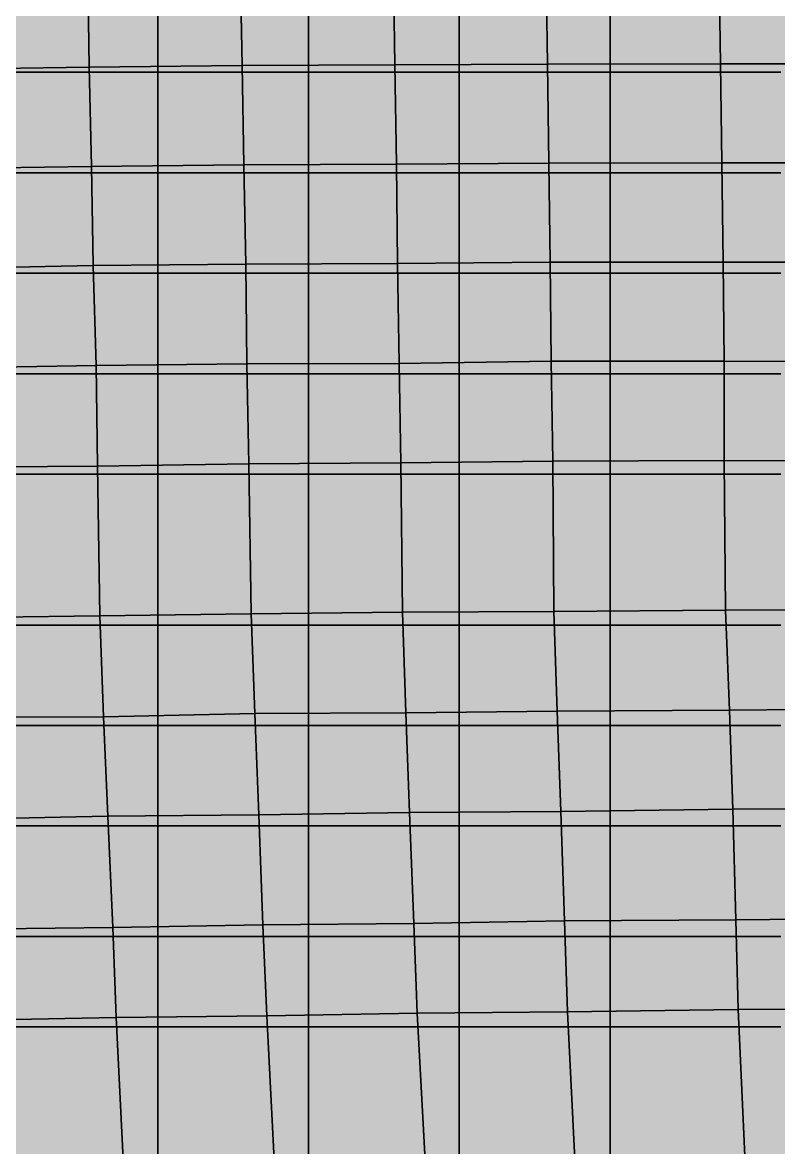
# Model space of a CAD drawing. Header units: inches. Extents: x -100 to 100, y -42 to 41.
# Drawn here: x 46.95 to 54.48, y -29.7 to -18.5 of the extents above; entities that cross this region are included whole.
import ezdxf

# ---------------------------------------------------------------- set-up
doc = ezdxf.new("R2010")
doc.units = ezdxf.units.IN
doc.header["$MEASUREMENT"] = 0
for name, color, linetype in [('Mesh-Ac1①', 7, 'Continuous'), ('Mesh-MPC', 7, 'Continuous'), ('Mesh-SCP(30%)_Ac1①', 7, 'Continuous'), ('Mesh-事前混合処理土', 7, 'Continuous'), ('Mesh-埋立土(水中)', 7, 'Continuous'), ('Undeformed Mesh-SCP(30%)_Ac1①', 7, 'Continuous'), ('Undeformed Mesh-事前混合処理土', 7, 'Continuous'), ('Undeformed Mesh-埋立土(水中)', 7, 'Continuous')]:
    doc.layers.add(name, color=color, linetype=linetype)

msp = doc.modelspace()

# ---------------------------------------------------------------- linework, layer by layer
at = {"color": 7, "true_color": 0xffffff, "transparency": 33554687}
for p, q in [((53.9002, -18.91505), (53.9002, -18.91505)), ((53.9147, -19.90065), (53.9147, -19.90065)), ((53.9271, -20.8878), (53.9271, -20.8878)), ((53.9368, -21.8748), (53.9368, -21.8748)), ((53.9355, -22.8627), (53.9355, -22.8627)), ((53.9505, -24.3516), (53.9505, -24.3516)), ((53.9902, -25.346), (53.9902, -25.346)), ((54.0216, -26.3331), (54.0216, -26.3331)), ((54.0537, -27.4329), (54.0537, -27.4329)), ((54.0773, -28.3245), (54.0773, -28.3245))]:
    msp.add_line(p, q, dxfattribs=at)
for points in [[(46.0771, -17.97842), (47.6166, -18.94923), (47.5993, -17.96295)], [(46.0771, -17.97842), (46.1028, -18.96815), (47.6166, -18.94923)], [(47.5993, -17.96295), (49.1384, -18.93363), (49.1189, -17.94757)], [(47.5993, -17.96295), (47.6166, -18.94923), (49.1384, -18.93363)], [(49.1189, -17.94757), (50.6568, -18.92483), (50.6421, -17.93859)], [(49.1189, -17.94757), (49.1384, -18.93363), (50.6568, -18.92483)], [(50.6421, -17.93859), (52.1778, -18.91903), (52.1622, -17.93271)], [(50.6421, -17.93859), (50.6568, -18.92483), (52.1778, -18.91903)], [(53.9002, -18.91505), (53.8867, -17.92893), (52.1622, -17.93271)], [(53.9002, -18.91505), (52.1622, -17.93271), (52.1778, -18.91903)], [(55.9267, -18.9144), (55.9124, -17.92666), (53.8867, -17.92893)], [(55.9267, -18.9144), (53.8867, -17.92893), (53.9002, -18.91505)], [(50.6568, -18.92483), (52.1903, -19.90591), (52.1778, -18.91903)], [(53.9147, -19.90065), (53.9002, -18.91505), (52.1778, -18.91903)], [(53.9147, -19.90065), (52.1778, -18.91903), (52.1903, -19.90591)], [(55.9384, -19.90366), (55.9267, -18.9144), (53.9002, -18.91505)], [(55.9384, -19.90366), (53.9002, -18.91505), (53.9147, -19.90065)], [(46.1028, -18.96815), (47.6378, -19.93683), (47.6166, -18.94923)], [(46.1028, -18.96815), (46.1204, -19.95975), (47.6378, -19.93683)], [(47.6378, -19.93683), (49.1384, -18.93363), (47.6166, -18.94923)], [(47.6378, -19.93683), (49.154, -19.92068), (49.1384, -18.93363)], [(49.154, -19.92068), (50.6568, -18.92483), (49.1384, -18.93363)], [(49.154, -19.92068), (50.6733, -19.91263), (50.6568, -18.92483)], [(50.6568, -18.92483), (50.6733, -19.91263), (52.1903, -19.90591)], [(47.6551, -20.92368), (49.154, -19.92068), (47.6378, -19.93683)], [(47.6551, -20.92368), (49.1747, -20.91004), (49.154, -19.92068)], [(49.1747, -20.91004), (50.6733, -19.91263), (49.154, -19.92068)], [(49.1747, -20.91004), (50.6842, -20.90398), (50.6733, -19.91263)], [(50.6733, -19.91263), (52.2034, -20.8905), (52.1903, -19.90591)], [(50.6733, -19.91263), (50.6842, -20.90398), (52.2034, -20.8905)], [(52.2034, -20.8905), (53.9147, -19.90065), (52.1903, -19.90591)], [(52.2034, -20.8905), (53.9271, -20.8878), (53.9147, -19.90065)], [(55.9496, -20.8935), (55.9384, -19.90366), (53.9147, -19.90065)], [(55.9496, -20.8935), (53.9147, -19.90065), (53.9271, -20.8878)], [(46.1204, -19.95975), (47.6551, -20.92368), (47.6378, -19.93683)], [(46.1204, -19.95975), (46.1441, -20.95391), (47.6551, -20.92368)], [(46.1441, -20.95391), (47.685, -21.91831), (47.6551, -20.92368)], [(47.685, -21.91831), (49.1747, -20.91004), (47.6551, -20.92368)], [(47.685, -21.91831), (49.1863, -21.90153), (49.1747, -20.91004)], [(49.1863, -21.90153), (50.6842, -20.90398), (49.1747, -20.91004)], [(49.1863, -21.90153), (50.6998, -21.8971), (50.6842, -20.90398)], [(50.6842, -20.90398), (52.2131, -21.8756), (52.2034, -20.8905)], [(50.6842, -20.90398), (50.6998, -21.8971), (52.2131, -21.8756)], [(52.2131, -21.8756), (53.9271, -20.8878), (52.2034, -20.8905)], [(52.2131, -21.8756), (53.9368, -21.8748), (53.9271, -20.8878)], [(55.9561, -21.8855), (55.9496, -20.8935), (53.9271, -20.8878)], [(55.9561, -21.8855), (53.9271, -20.8878), (53.9368, -21.8748)], [(46.1441, -20.95391), (46.1709, -21.94256), (47.685, -21.91831)], [(46.1709, -21.94256), (47.6972, -22.9179), (47.685, -21.91831)], [(49.1863, -21.90153), (47.685, -21.91831), (47.6972, -22.9179)], [(49.1863, -21.90153), (47.6972, -22.9179), (49.2048, -22.896)], [(49.2048, -22.896), (50.6998, -21.8971), (49.1863, -21.90153)], [(49.2048, -22.896), (50.7172, -22.8853), (50.6998, -21.8971)], [(50.6998, -21.8971), (52.2295, -22.8703), (52.2131, -21.8756)], [(50.6998, -21.8971), (50.7172, -22.8853), (52.2295, -22.8703)], [(52.2295, -22.8703), (53.9368, -21.8748), (52.2131, -21.8756)], [(52.2295, -22.8703), (53.9355, -22.8627), (53.9368, -21.8748)], [(55.962, -22.8747), (53.9368, -21.8748), (53.9355, -22.8627)], [(55.962, -22.8747), (55.9561, -21.8855), (53.9368, -21.8748)], [(46.1709, -21.94256), (46.1939, -22.93138), (47.6972, -22.9179)], [(46.1939, -22.93138), (47.7233, -24.41008), (47.6972, -22.9179)], [(46.1939, -22.93138), (46.2148, -24.42746), (47.7233, -24.41008)], [(47.7233, -24.41008), (49.2048, -22.896), (47.6972, -22.9179)], [(47.7233, -24.41008), (49.2292, -24.3903), (49.2048, -22.896)], [(50.7172, -22.8853), (49.2048, -22.896), (49.2292, -24.3903)], [(50.7172, -22.8853), (49.2292, -24.3903), (50.7358, -24.3721)], [(50.7172, -22.8853), (52.24, -24.3668), (52.2295, -22.8703)], [(50.7172, -22.8853), (50.7358, -24.3721), (52.24, -24.3668)], [(53.9505, -24.3516), (53.9355, -22.8627), (52.2295, -22.8703)], [(53.9505, -24.3516), (52.2295, -22.8703), (52.24, -24.3668)], [(53.9355, -22.8627), (53.9505, -24.3516), (55.9777, -24.3454)], [(53.9355, -22.8627), (55.9777, -24.3454), (55.962, -22.8747)], [(47.7595, -25.41216), (49.2292, -24.3903), (47.7233, -24.41008)], [(47.7595, -25.41216), (49.2631, -25.3819), (49.2292, -24.3903)], [(49.2631, -25.3819), (50.7358, -24.3721), (49.2292, -24.3903)], [(49.2631, -25.3819), (50.7668, -25.3736), (50.7358, -24.3721)], [(50.7358, -24.3721), (52.2749, -25.3572), (52.24, -24.3668)], [(50.7358, -24.3721), (50.7668, -25.3736), (52.2749, -25.3572)], [(52.2749, -25.3572), (53.9505, -24.3516), (52.24, -24.3668)], [(52.2749, -25.3572), (53.9902, -25.346), (53.9505, -24.3516)], [(56.0087, -25.3282), (55.9777, -24.3454), (53.9505, -24.3516)], [(56.0087, -25.3282), (53.9505, -24.3516), (53.9902, -25.346)], [(46.2148, -24.42746), (47.7595, -25.41216), (47.7233, -24.41008)], [(46.2148, -24.42746), (46.2589, -25.41931), (47.7595, -25.41216)], [(46.2589, -25.41931), (47.8028, -26.40215), (47.7595, -25.41216)], [(47.8028, -26.40215), (49.2631, -25.3819), (47.7595, -25.41216)], [(47.8028, -26.40215), (49.3046, -26.3883), (49.2631, -25.3819)], [(49.3046, -26.3883), (50.7668, -25.3736), (49.2631, -25.3819)], [(49.3046, -26.3883), (50.8044, -26.3648), (50.7668, -25.3736)], [(50.8044, -26.3648), (52.2749, -25.3572), (50.7668, -25.3736)], [(50.8044, -26.3648), (52.3121, -26.3555), (52.2749, -25.3572)], [(52.2749, -25.3572), (54.0216, -26.3331), (53.9902, -25.346)], [(52.2749, -25.3572), (52.3121, -26.3555), (54.0216, -26.3331)], [(56.0321, -26.3266), (56.0087, -25.3282), (53.9902, -25.346)], [(56.0321, -26.3266), (53.9902, -25.346), (54.0216, -26.3331)], [(46.2589, -25.41931), (46.308, -26.43244), (47.8028, -26.40215)], [(46.308, -26.43244), (47.8503, -27.51098), (47.8028, -26.40215)], [(47.8503, -27.51098), (49.3046, -26.3883), (47.8028, -26.40215)], [(47.8503, -27.51098), (49.3441, -27.4828), (49.3046, -26.3883)], [(49.3441, -27.4828), (50.8044, -26.3648), (49.3046, -26.3883)], [(49.3441, -27.4828), (50.8459, -27.469), (50.8044, -26.3648)], [(50.8459, -27.469), (52.3121, -26.3555), (50.8044, -26.3648)], [(50.8459, -27.469), (52.3468, -27.445), (52.3121, -26.3555)], [(52.3121, -26.3555), (54.0537, -27.4329), (54.0216, -26.3331)], [(52.3121, -26.3555), (52.3468, -27.445), (54.0537, -27.4329)], [(56.059, -27.4181), (56.0321, -26.3266), (54.0216, -26.3331)], [(56.059, -27.4181), (54.0216, -26.3331), (54.0537, -27.4329)], [(46.308, -26.43244), (46.3501, -27.52716), (47.8503, -27.51098)], [(56.0879, -28.3193), (56.059, -27.4181), (54.0537, -27.4329)], [(46.3501, -27.52716), (47.8832, -28.40594), (47.8503, -27.51098)], [(46.3501, -27.52716), (46.3881, -28.43499), (47.8832, -28.40594)], [(47.8832, -28.40594), (49.3441, -27.4828), (47.8503, -27.51098)], [(47.8832, -28.40594), (49.3849, -28.3905), (49.3441, -27.4828)], [(49.3849, -28.3905), (50.8459, -27.469), (49.3441, -27.4828)], [(49.3849, -28.3905), (50.8791, -28.3637), (50.8459, -27.469)], [(50.8791, -28.3637), (52.3468, -27.445), (50.8459, -27.469)], [(50.8791, -28.3637), (52.3784, -28.3502), (52.3468, -27.445)], [(52.3468, -27.445), (54.0773, -28.3245), (54.0537, -27.4329)], [(52.3468, -27.445), (52.3784, -28.3502), (54.0773, -28.3245)], [(56.0879, -28.3193), (54.0537, -27.4329), (54.0773, -28.3245)], [(56.1215, -29.9295), (56.0879, -28.3193), (54.0773, -28.3245)], [(46.3881, -28.43499), (47.9651, -30.0081), (47.8832, -28.40594)], [(49.3849, -28.3905), (47.8832, -28.40594), (47.9651, -30.0081)], [(49.3849, -28.3905), (47.9651, -30.0081), (49.4664, -29.9851)], [(50.8791, -28.3637), (49.3849, -28.3905), (49.4664, -29.9851)], [(50.8791, -28.3637), (49.4664, -29.9851), (50.9695, -29.9719)], [(50.8791, -28.3637), (52.4578, -29.9553), (52.3784, -28.3502)], [(50.8791, -28.3637), (50.9695, -29.9719), (52.4578, -29.9553)], [(52.3784, -28.3502), (54.1495, -29.9283), (54.0773, -28.3245)], [(52.3784, -28.3502), (52.4578, -29.9553), (54.1495, -29.9283)], [(56.1215, -29.9295), (54.0773, -28.3245), (54.1495, -29.9283)], [(46.3881, -28.43499), (46.4547, -30.02697), (47.9651, -30.0081)]]:
    msp.add_solid(points, dxfattribs=at)
at = {"layer": 'Mesh-Ac1①', "color": 18, "true_color": 0x000000, "transparency": 33554559}
for p, q in [((55.9777, -24.3454), (53.9505, -24.3516)), ((53.9505, -24.3516), (53.9902, -25.346)), ((56.0087, -25.3282), (53.9902, -25.346)), ((53.9902, -25.346), (56.0087, -25.3282)), ((53.9902, -25.346), (54.0216, -26.3331)), ((56.0321, -26.3266), (54.0216, -26.3331)), ((54.0216, -26.3331), (56.0321, -26.3266)), ((54.0216, -26.3331), (54.0537, -27.4329)), ((56.059, -27.4181), (54.0537, -27.4329)), ((54.0537, -27.4329), (56.059, -27.4181)), ((54.0537, -27.4329), (54.0773, -28.3245)), ((56.0879, -28.3193), (54.0773, -28.3245)), ((54.0773, -28.3245), (56.0879, -28.3193)), ((54.0773, -28.3245), (54.1495, -29.9283))]:
    msp.add_line(p, q, dxfattribs=at)
at = {"layer": 'Mesh-MPC', "color": 18, "true_color": 0x000000, "transparency": 33554559}
for p, q in [((53.9002, -18.91505), (53.9002, -18.91505)), ((53.9147, -19.90065), (53.9147, -19.90065)), ((53.9271, -20.8878), (53.9271, -20.8878)), ((53.9368, -21.8748), (53.9368, -21.8748)), ((53.9355, -22.8627), (53.9355, -22.8627)), ((53.9505, -24.3516), (53.9505, -24.3516)), ((53.9902, -25.346), (53.9902, -25.346)), ((54.0216, -26.3331), (54.0216, -26.3331)), ((54.0537, -27.4329), (54.0537, -27.4329)), ((54.0773, -28.3245), (54.0773, -28.3245))]:
    msp.add_line(p, q, dxfattribs=at)
at = {"layer": 'Mesh-SCP(30%)_Ac1①', "color": 18, "true_color": 0x000000, "transparency": 33554559}
for p, q in [((49.2292, -24.3903), (47.7233, -24.41008)), ((50.7358, -24.3721), (49.2292, -24.3903)), ((49.2631, -25.3819), (49.2292, -24.3903)), ((49.2292, -24.3903), (49.2631, -25.3819)), ((52.24, -24.3668), (50.7358, -24.3721)), ((50.7668, -25.3736), (50.7358, -24.3721)), ((50.7358, -24.3721), (50.7668, -25.3736)), ((53.9505, -24.3516), (52.24, -24.3668)), ((52.2749, -25.3572), (52.24, -24.3668)), ((52.24, -24.3668), (52.2749, -25.3572)), ((53.9902, -25.346), (53.9505, -24.3516)), ((47.7233, -24.41008), (46.2148, -24.42746)), ((47.7595, -25.41216), (47.7233, -24.41008)), ((47.7233, -24.41008), (47.7595, -25.41216)), ((47.7595, -25.41216), (46.2589, -25.41931)), ((46.2589, -25.41931), (47.7595, -25.41216)), ((49.2631, -25.3819), (47.7595, -25.41216)), ((47.7595, -25.41216), (49.2631, -25.3819)), ((47.8028, -26.40215), (47.7595, -25.41216)), ((47.7595, -25.41216), (47.8028, -26.40215)), ((50.7668, -25.3736), (49.2631, -25.3819)), ((49.2631, -25.3819), (50.7668, -25.3736)), ((49.3046, -26.3883), (49.2631, -25.3819)), ((49.2631, -25.3819), (49.3046, -26.3883)), ((52.2749, -25.3572), (50.7668, -25.3736)), ((50.7668, -25.3736), (52.2749, -25.3572)), ((50.8044, -26.3648), (50.7668, -25.3736)), ((50.7668, -25.3736), (50.8044, -26.3648)), ((53.9902, -25.346), (52.2749, -25.3572)), ((52.2749, -25.3572), (53.9902, -25.346)), ((52.3121, -26.3555), (52.2749, -25.3572)), ((52.2749, -25.3572), (52.3121, -26.3555)), ((54.0216, -26.3331), (53.9902, -25.346)), ((47.8028, -26.40215), (46.308, -26.43244)), ((46.308, -26.43244), (47.8028, -26.40215)), ((49.3046, -26.3883), (47.8028, -26.40215)), ((47.8028, -26.40215), (49.3046, -26.3883)), ((47.8503, -27.51098), (47.8028, -26.40215)), ((47.8028, -26.40215), (47.8503, -27.51098)), ((50.8044, -26.3648), (49.3046, -26.3883)), ((49.3046, -26.3883), (50.8044, -26.3648)), ((49.3441, -27.4828), (49.3046, -26.3883)), ((49.3046, -26.3883), (49.3441, -27.4828)), ((52.3121, -26.3555), (50.8044, -26.3648)), ((50.8044, -26.3648), (52.3121, -26.3555)), ((50.8459, -27.469), (50.8044, -26.3648)), ((50.8044, -26.3648), (50.8459, -27.469)), ((54.0216, -26.3331), (52.3121, -26.3555)), ((52.3121, -26.3555), (54.0216, -26.3331)), ((52.3468, -27.445), (52.3121, -26.3555)), ((52.3121, -26.3555), (52.3468, -27.445)), ((54.0537, -27.4329), (54.0216, -26.3331)), ((47.8503, -27.51098), (46.3501, -27.52716)), ((46.3501, -27.52716), (47.8503, -27.51098)), ((49.3441, -27.4828), (47.8503, -27.51098)), ((47.8503, -27.51098), (49.3441, -27.4828)), ((47.8832, -28.40594), (47.8503, -27.51098)), ((47.8503, -27.51098), (47.8832, -28.40594)), ((49.3441, -27.4828), (50.8459, -27.469)), ((50.8459, -27.469), (49.3441, -27.4828)), ((49.3849, -28.3905), (49.3441, -27.4828)), ((49.3441, -27.4828), (49.3849, -28.3905)), ((52.3468, -27.445), (50.8459, -27.469)), ((50.8459, -27.469), (52.3468, -27.445)), ((50.8791, -28.3637), (50.8459, -27.469)), ((50.8459, -27.469), (50.8791, -28.3637)), ((54.0537, -27.4329), (52.3468, -27.445)), ((52.3468, -27.445), (54.0537, -27.4329)), ((52.3784, -28.3502), (52.3468, -27.445)), ((52.3468, -27.445), (52.3784, -28.3502)), ((54.0773, -28.3245), (54.0537, -27.4329)), ((47.8832, -28.40594), (46.3881, -28.43499)), ((46.3881, -28.43499), (47.8832, -28.40594)), ((49.3849, -28.3905), (47.8832, -28.40594)), ((47.8832, -28.40594), (49.3849, -28.3905)), ((47.9651, -30.0081), (47.8832, -28.40594)), ((47.8832, -28.40594), (47.9651, -30.0081)), ((50.8791, -28.3637), (49.3849, -28.3905)), ((49.3849, -28.3905), (50.8791, -28.3637)), ((49.4664, -29.9851), (49.3849, -28.3905)), ((49.3849, -28.3905), (49.4664, -29.9851)), ((52.3784, -28.3502), (50.8791, -28.3637)), ((50.8791, -28.3637), (52.3784, -28.3502)), ((50.9695, -29.9719), (50.8791, -28.3637)), ((50.8791, -28.3637), (50.9695, -29.9719)), ((54.0773, -28.3245), (52.3784, -28.3502)), ((52.3784, -28.3502), (54.0773, -28.3245)), ((52.4578, -29.9553), (52.3784, -28.3502)), ((52.3784, -28.3502), (52.4578, -29.9553)), ((54.1495, -29.9283), (54.0773, -28.3245))]:
    msp.add_line(p, q, dxfattribs=at)
at = {"layer": 'Mesh-事前混合処理土', "color": 18, "true_color": 0x000000, "transparency": 33554559}
for p, q in [((47.685, -21.91831), (46.1709, -21.94256)), ((49.1863, -21.90153), (47.685, -21.91831)), ((47.6972, -22.9179), (47.685, -21.91831)), ((47.685, -21.91831), (47.6972, -22.9179)), ((49.2048, -22.896), (49.1863, -21.90153)), ((47.6972, -22.9179), (46.1939, -22.93138)), ((46.1939, -22.93138), (47.6972, -22.9179)), ((47.6972, -22.9179), (49.2048, -22.896)), ((49.2048, -22.896), (47.6972, -22.9179)), ((47.7233, -24.41008), (47.6972, -22.9179)), ((47.6972, -22.9179), (47.7233, -24.41008)), ((50.7172, -22.8853), (49.2048, -22.896)), ((49.2292, -24.3903), (49.2048, -22.896)), ((49.2048, -22.896), (49.2292, -24.3903)), ((52.2295, -22.8703), (50.7172, -22.8853)), ((50.7358, -24.3721), (50.7172, -22.8853)), ((50.7172, -22.8853), (50.7358, -24.3721)), ((53.9355, -22.8627), (52.2295, -22.8703)), ((52.24, -24.3668), (52.2295, -22.8703)), ((52.2295, -22.8703), (52.24, -24.3668)), ((53.9505, -24.3516), (53.9355, -22.8627)), ((47.7233, -24.41008), (49.2292, -24.3903)), ((49.2292, -24.3903), (50.7358, -24.3721)), ((50.7358, -24.3721), (52.24, -24.3668)), ((52.24, -24.3668), (53.9505, -24.3516)), ((46.2148, -24.42746), (47.7233, -24.41008))]:
    msp.add_line(p, q, dxfattribs=at)
at = {"layer": 'Mesh-埋立土(水中)', "color": 18, "true_color": 0x000000, "transparency": 33554559}
for p, q in [((47.6166, -18.94923), (47.5993, -17.96295)), ((47.5993, -17.96295), (47.6166, -18.94923)), ((49.1384, -18.93363), (49.1189, -17.94757)), ((49.1189, -17.94757), (49.1384, -18.93363)), ((50.6568, -18.92483), (50.6421, -17.93859)), ((50.6421, -17.93859), (50.6568, -18.92483)), ((52.1778, -18.91903), (52.1622, -17.93271)), ((52.1622, -17.93271), (52.1778, -18.91903)), ((53.9002, -18.91505), (53.8867, -17.92893)), ((53.8867, -17.92893), (53.9002, -18.91505)), ((52.1778, -18.91903), (50.6568, -18.92483)), ((50.6568, -18.92483), (52.1778, -18.91903)), ((53.9002, -18.91505), (52.1778, -18.91903)), ((52.1778, -18.91903), (53.9002, -18.91505)), ((52.1903, -19.90591), (52.1778, -18.91903)), ((52.1778, -18.91903), (52.1903, -19.90591)), ((55.9267, -18.9144), (53.9002, -18.91505)), ((53.9002, -18.91505), (55.9267, -18.9144)), ((53.9147, -19.90065), (53.9002, -18.91505)), ((53.9002, -18.91505), (53.9147, -19.90065)), ((46.1028, -18.96815), (47.6166, -18.94923)), ((47.6166, -18.94923), (46.1028, -18.96815)), ((49.1384, -18.93363), (47.6166, -18.94923)), ((47.6166, -18.94923), (49.1384, -18.93363)), ((47.6378, -19.93683), (47.6166, -18.94923)), ((47.6166, -18.94923), (47.6378, -19.93683)), ((50.6568, -18.92483), (49.1384, -18.93363)), ((49.1384, -18.93363), (50.6568, -18.92483)), ((49.154, -19.92068), (49.1384, -18.93363)), ((49.1384, -18.93363), (49.154, -19.92068)), ((50.6733, -19.91263), (50.6568, -18.92483)), ((50.6568, -18.92483), (50.6733, -19.91263)), ((49.154, -19.92068), (47.6378, -19.93683)), ((47.6378, -19.93683), (49.154, -19.92068)), ((50.6733, -19.91263), (49.154, -19.92068)), ((49.154, -19.92068), (50.6733, -19.91263)), ((49.1747, -20.91004), (49.154, -19.92068)), ((49.154, -19.92068), (49.1747, -20.91004)), ((52.1903, -19.90591), (50.6733, -19.91263)), ((50.6733, -19.91263), (52.1903, -19.90591)), ((50.6842, -20.90398), (50.6733, -19.91263)), ((50.6733, -19.91263), (50.6842, -20.90398)), ((53.9147, -19.90065), (52.1903, -19.90591)), ((52.1903, -19.90591), (53.9147, -19.90065)), ((52.2034, -20.8905), (52.1903, -19.90591)), ((52.1903, -19.90591), (52.2034, -20.8905)), ((53.9271, -20.8878), (53.9147, -19.90065)), ((55.9384, -19.90366), (53.9147, -19.90065)), ((53.9147, -19.90065), (53.9271, -20.8878)), ((53.9147, -19.90065), (55.9384, -19.90366)), ((47.6378, -19.93683), (46.1204, -19.95975)), ((46.1204, -19.95975), (47.6378, -19.93683)), ((47.6551, -20.92368), (47.6378, -19.93683)), ((47.6378, -19.93683), (47.6551, -20.92368)), ((47.6551, -20.92368), (46.1441, -20.95391)), ((46.1441, -20.95391), (47.6551, -20.92368)), ((49.1747, -20.91004), (47.6551, -20.92368)), ((47.6551, -20.92368), (49.1747, -20.91004)), ((47.685, -21.91831), (47.6551, -20.92368)), ((47.6551, -20.92368), (47.685, -21.91831)), ((50.6842, -20.90398), (49.1747, -20.91004)), ((49.1747, -20.91004), (50.6842, -20.90398)), ((49.1863, -21.90153), (49.1747, -20.91004)), ((49.1747, -20.91004), (49.1863, -21.90153)), ((52.2034, -20.8905), (50.6842, -20.90398)), ((50.6842, -20.90398), (52.2034, -20.8905)), ((50.6998, -21.8971), (50.6842, -20.90398)), ((50.6842, -20.90398), (50.6998, -21.8971)), ((53.9271, -20.8878), (52.2034, -20.8905)), ((52.2034, -20.8905), (53.9271, -20.8878)), ((52.2131, -21.8756), (52.2034, -20.8905)), ((52.2034, -20.8905), (52.2131, -21.8756)), ((53.9368, -21.8748), (53.9271, -20.8878)), ((55.9496, -20.8935), (53.9271, -20.8878)), ((53.9271, -20.8878), (53.9368, -21.8748)), ((53.9271, -20.8878), (55.9496, -20.8935)), ((46.1709, -21.94256), (47.685, -21.91831)), ((47.685, -21.91831), (49.1863, -21.90153)), ((50.6998, -21.8971), (49.1863, -21.90153)), ((49.1863, -21.90153), (50.6998, -21.8971)), ((49.1863, -21.90153), (49.2048, -22.896)), ((52.2131, -21.8756), (50.6998, -21.8971)), ((50.6998, -21.8971), (52.2131, -21.8756)), ((50.7172, -22.8853), (50.6998, -21.8971)), ((50.6998, -21.8971), (50.7172, -22.8853)), ((53.9368, -21.8748), (52.2131, -21.8756)), ((52.2131, -21.8756), (53.9368, -21.8748)), ((52.2295, -22.8703), (52.2131, -21.8756)), ((52.2131, -21.8756), (52.2295, -22.8703)), ((53.9355, -22.8627), (53.9368, -21.8748)), ((53.9368, -21.8748), (53.9355, -22.8627)), ((55.9561, -21.8855), (53.9368, -21.8748)), ((53.9368, -21.8748), (55.9561, -21.8855)), ((49.2048, -22.896), (50.7172, -22.8853)), ((50.7172, -22.8853), (52.2295, -22.8703)), ((52.2295, -22.8703), (53.9355, -22.8627)), ((53.9355, -22.8627), (53.9505, -24.3516)), ((55.962, -22.8747), (53.9355, -22.8627)), ((53.9355, -22.8627), (55.962, -22.8747)), ((53.9505, -24.3516), (55.9777, -24.3454))]:
    msp.add_line(p, q, dxfattribs=at)
at = {"layer": 'Undeformed Mesh-SCP(30%)_Ac1①', "color": 1, "true_color": 0xff0000, "transparency": 33554687}
for p, q in [((48.3, -24.5), (46.8, -24.5)), ((48.3, -25.5), (48.3, -24.5)), ((49.8, -24.5), (48.3, -24.5)), ((48.3, -24.5), (48.3, -25.5)), ((49.8, -25.5), (49.8, -24.5)), ((51.3, -24.5), (49.8, -24.5)), ((49.8, -24.5), (49.8, -25.5)), ((51.3, -25.5), (51.3, -24.5)), ((51.3, -24.5), (51.3, -25.5)), ((52.8, -24.5), (51.3, -24.5)), ((52.8, -25.5), (52.8, -24.5)), ((54.5, -24.5), (52.8, -24.5)), ((52.8, -24.5), (52.8, -25.5)), ((48.3, -25.5), (46.8, -25.5)), ((46.8, -25.5), (48.3, -25.5)), ((48.3, -26.5), (48.3, -25.5)), ((49.8, -25.5), (48.3, -25.5)), ((48.3, -25.5), (48.3, -26.5)), ((48.3, -25.5), (49.8, -25.5)), ((49.8, -26.5), (49.8, -25.5)), ((51.3, -25.5), (49.8, -25.5)), ((49.8, -25.5), (49.8, -26.5)), ((49.8, -25.5), (51.3, -25.5)), ((51.3, -26.5), (51.3, -25.5)), ((52.8, -25.5), (51.3, -25.5)), ((51.3, -25.5), (51.3, -26.5)), ((51.3, -25.5), (52.8, -25.5)), ((52.8, -26.5), (52.8, -25.5)), ((52.8, -25.5), (52.8, -26.5)), ((54.5, -25.5), (52.8, -25.5)), ((52.8, -25.5), (54.5, -25.5)), ((48.3, -26.5), (46.8, -26.5)), ((46.8, -26.5), (48.3, -26.5)), ((48.3, -27.6), (48.3, -26.5)), ((49.8, -26.5), (48.3, -26.5)), ((48.3, -26.5), (48.3, -27.6)), ((48.3, -26.5), (49.8, -26.5)), ((49.8, -27.6), (49.8, -26.5)), ((51.3, -26.5), (49.8, -26.5)), ((49.8, -26.5), (49.8, -27.6)), ((49.8, -26.5), (51.3, -26.5)), ((51.3, -27.6), (51.3, -26.5)), ((52.8, -26.5), (51.3, -26.5)), ((51.3, -26.5), (51.3, -27.6)), ((51.3, -26.5), (52.8, -26.5)), ((52.8, -27.6), (52.8, -26.5)), ((52.8, -26.5), (52.8, -27.6)), ((54.5, -26.5), (52.8, -26.5)), ((52.8, -26.5), (54.5, -26.5)), ((48.3, -27.6), (46.8, -27.6)), ((46.8, -27.6), (48.3, -27.6)), ((48.3, -28.5), (48.3, -27.6)), ((49.8, -27.6), (48.3, -27.6)), ((48.3, -27.6), (48.3, -28.5)), ((48.3, -27.6), (49.8, -27.6)), ((49.8, -28.5), (49.8, -27.6)), ((49.8, -27.6), (51.3, -27.6)), ((51.3, -27.6), (49.8, -27.6)), ((49.8, -27.6), (49.8, -28.5)), ((51.3, -28.5), (51.3, -27.6)), ((52.8, -27.6), (51.3, -27.6)), ((51.3, -27.6), (51.3, -28.5)), ((51.3, -27.6), (52.8, -27.6)), ((52.8, -28.5), (52.8, -27.6)), ((52.8, -27.6), (52.8, -28.5)), ((54.5, -27.6), (52.8, -27.6)), ((52.8, -27.6), (54.5, -27.6)), ((48.3, -28.5), (46.8, -28.5)), ((46.8, -28.5), (48.3, -28.5)), ((48.3, -30.1), (48.3, -28.5)), ((49.8, -28.5), (48.3, -28.5)), ((48.3, -28.5), (48.3, -30.1)), ((48.3, -28.5), (49.8, -28.5)), ((49.8, -30.1), (49.8, -28.5)), ((51.3, -28.5), (49.8, -28.5)), ((49.8, -28.5), (49.8, -30.1)), ((49.8, -28.5), (51.3, -28.5)), ((51.3, -30.1), (51.3, -28.5)), ((51.3, -28.5), (51.3, -30.1)), ((52.8, -28.5), (51.3, -28.5)), ((51.3, -28.5), (52.8, -28.5)), ((52.8, -30.1), (52.8, -28.5)), ((52.8, -28.5), (52.8, -30.1)), ((54.5, -28.5), (52.8, -28.5)), ((52.8, -28.5), (54.5, -28.5))]:
    msp.add_line(p, q, dxfattribs=at)
at = {"layer": 'Undeformed Mesh-事前混合処理土', "color": 1, "true_color": 0xff0000, "transparency": 33554687}
for p, q in [((48.3, -22), (46.8, -22)), ((48.3, -23), (48.3, -22)), ((49.8, -22), (48.3, -22)), ((48.3, -22), (48.3, -23)), ((49.8, -23), (49.8, -22)), ((48.3, -23), (46.8, -23)), ((46.8, -23), (48.3, -23)), ((48.3, -24.5), (48.3, -23)), ((48.3, -23), (49.8, -23)), ((49.8, -23), (48.3, -23)), ((48.3, -23), (48.3, -24.5)), ((49.8, -24.5), (49.8, -23)), ((51.3, -23), (49.8, -23)), ((49.8, -23), (49.8, -24.5)), ((51.3, -24.5), (51.3, -23)), ((51.3, -23), (51.3, -24.5)), ((52.8, -23), (51.3, -23)), ((52.8, -24.5), (52.8, -23)), ((54.5, -23), (52.8, -23)), ((52.8, -23), (52.8, -24.5)), ((46.8, -24.5), (48.3, -24.5)), ((48.3, -24.5), (49.8, -24.5)), ((49.8, -24.5), (51.3, -24.5)), ((51.3, -24.5), (52.8, -24.5)), ((52.8, -24.5), (54.5, -24.5))]:
    msp.add_line(p, q, dxfattribs=at)
at = {"layer": 'Undeformed Mesh-埋立土(水中)', "color": 1, "true_color": 0xff0000, "transparency": 33554687}
for p, q in [((48.3, -19), (48.3, -18)), ((48.3, -18), (48.3, -19)), ((49.8, -19), (49.8, -18)), ((49.8, -18), (49.8, -19)), ((51.3, -19), (51.3, -18)), ((51.3, -18), (51.3, -19)), ((52.8, -19), (52.8, -18)), ((52.8, -18), (52.8, -19)), ((46.8, -19), (48.3, -19)), ((48.3, -19), (46.8, -19)), ((48.3, -20), (48.3, -19)), ((49.8, -19), (48.3, -19)), ((48.3, -19), (48.3, -20)), ((48.3, -19), (49.8, -19)), ((49.8, -20), (49.8, -19)), ((51.3, -19), (49.8, -19)), ((49.8, -19), (49.8, -20)), ((49.8, -19), (51.3, -19)), ((51.3, -20), (51.3, -19)), ((51.3, -19), (51.3, -20)), ((52.8, -19), (51.3, -19)), ((51.3, -19), (52.8, -19)), ((52.8, -20), (52.8, -19)), ((54.5, -19), (52.8, -19)), ((52.8, -19), (52.8, -20)), ((52.8, -19), (54.5, -19)), ((48.3, -20), (46.8, -20)), ((46.8, -20), (48.3, -20)), ((48.3, -21), (48.3, -20)), ((49.8, -20), (48.3, -20)), ((48.3, -20), (48.3, -21)), ((48.3, -20), (49.8, -20)), ((49.8, -21), (49.8, -20)), ((51.3, -20), (49.8, -20)), ((49.8, -20), (49.8, -21)), ((49.8, -20), (51.3, -20)), ((51.3, -21), (51.3, -20)), ((51.3, -20), (51.3, -21)), ((52.8, -20), (51.3, -20)), ((51.3, -20), (52.8, -20)), ((52.8, -21), (52.8, -20)), ((54.5, -20), (52.8, -20)), ((52.8, -20), (52.8, -21)), ((52.8, -20), (54.5, -20)), ((48.3, -21), (46.8, -21)), ((46.8, -21), (48.3, -21)), ((48.3, -22), (48.3, -21)), ((49.8, -21), (48.3, -21)), ((48.3, -21), (48.3, -22)), ((48.3, -21), (49.8, -21)), ((49.8, -22), (49.8, -21)), ((51.3, -21), (49.8, -21)), ((49.8, -21), (49.8, -22)), ((49.8, -21), (51.3, -21)), ((51.3, -22), (51.3, -21)), ((51.3, -21), (51.3, -22)), ((52.8, -21), (51.3, -21)), ((51.3, -21), (52.8, -21)), ((52.8, -22), (52.8, -21)), ((54.5, -21), (52.8, -21)), ((52.8, -21), (52.8, -22)), ((52.8, -21), (54.5, -21)), ((46.8, -22), (48.3, -22)), ((48.3, -22), (49.8, -22)), ((51.3, -22), (49.8, -22)), ((49.8, -22), (49.8, -23)), ((49.8, -22), (51.3, -22)), ((51.3, -23), (51.3, -22)), ((51.3, -22), (51.3, -23)), ((52.8, -22), (51.3, -22)), ((51.3, -22), (52.8, -22)), ((52.8, -23), (52.8, -22)), ((54.5, -22), (52.8, -22)), ((52.8, -22), (52.8, -23)), ((52.8, -22), (54.5, -22)), ((49.8, -23), (51.3, -23)), ((51.3, -23), (52.8, -23)), ((52.8, -23), (54.5, -23))]:
    msp.add_line(p, q, dxfattribs=at)

doc.saveas('drawing.dxf')
